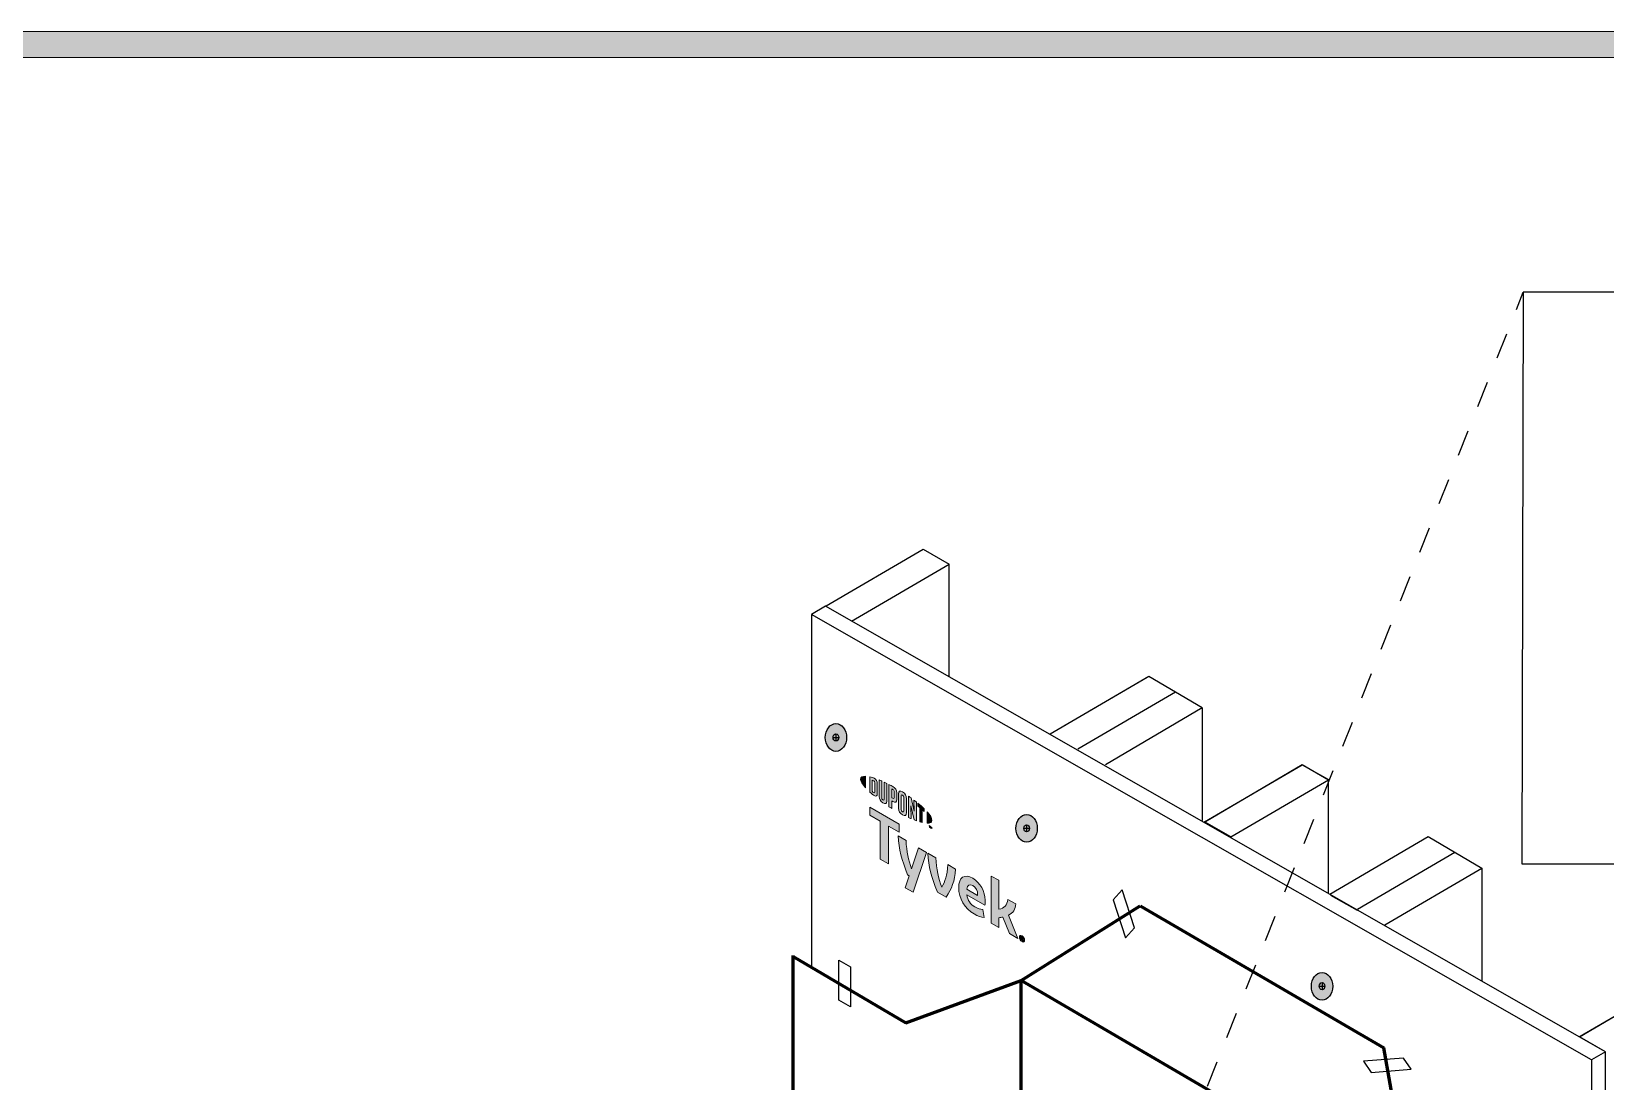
# Model space of a CAD drawing. Extents: x -1279 to 5791, y -3809 to 1769.
# Drawn here: x 159 to 701, y -1597 to -1236 of the extents above; entities that cross this region are included whole.
import ezdxf

# ---------------------------------------------------------------- set-up
doc = ezdxf.new("R2010")
doc.units = 0
doc.header["$MEASUREMENT"] = 0
doc.linetypes.add('AI-Linetype-31', pattern=[27, 18, -9])
doc.linetypes.add('AI-Linetype-32', pattern=[18, 9, -9])
for name, color, linetype, lineweight in [('G-ANNO-TTLB', 7, 'Continuous', 0), ('TYVEK', 7, 'Continuous', 0), ('X-REF - TRACED', 7, 'Continuous', 0)]:
    doc.layers.add(name, color=color, linetype=linetype, lineweight=lineweight)

# ---------------------------------------------------------------- blocks, each defined once
blk = doc.blocks.new('Block_106')
at = {"layer": 'TYVEK', "true_color": 0x003b71, "transparency": 33554687}
h = blk.add_hatch(color=156, dxfattribs=at)
h.dxf.hatch_style = 2
edge = h.paths.add_edge_path()
edge.add_ellipse((435.82, -1478.9), major_axis=(0, 4.78), ratio=0.766948, start_angle=0, end_angle=360)
h = blk.add_hatch(color=156, dxfattribs=at)
h.dxf.hatch_style = 2
edge = h.paths.add_edge_path()
edge.add_ellipse((501.54, -1510.22), major_axis=(0, 4.78), ratio=0.766948, start_angle=0, end_angle=360)
h = blk.add_hatch(color=156, dxfattribs=at)
h.dxf.hatch_style = 2
edge = h.paths.add_edge_path()
edge.add_ellipse((603.33, -1564.64), major_axis=(0, 4.78), ratio=0.766948, start_angle=0, end_angle=360)
h = blk.add_hatch(color=156, dxfattribs=at)
h.dxf.hatch_style = 2
edge = h.paths.add_edge_path()
edge.add_ellipse((682.21, -1605.98), major_axis=(0, 4.78), ratio=0.766948, start_angle=0, end_angle=360)
h = blk.add_hatch(color=156, dxfattribs=at)
h.dxf.hatch_style = 2
edge = h.paths.add_edge_path()
edge.add_ellipse((435.82, -1752.08), major_axis=(0, 4.78), ratio=0.766948, start_angle=0, end_angle=360)
h = blk.add_hatch(color=156, dxfattribs=at)
h.dxf.hatch_style = 2
edge = h.paths.add_edge_path()
edge.add_ellipse((435.82, -1843.18), major_axis=(0, 4.78), ratio=0.766948, start_angle=0, end_angle=360)
h = blk.add_hatch(color=156, dxfattribs=at)
h.dxf.hatch_style = 2
edge = h.paths.add_edge_path()
edge.add_ellipse((501.54, -1877.01), major_axis=(0, 4.78), ratio=0.766948, start_angle=0, end_angle=360)
h = blk.add_hatch(color=156, dxfattribs=at)
h.dxf.hatch_style = 2
edge = h.paths.add_edge_path()
edge.add_ellipse((682.21, -1879.15), major_axis=(0, 4.78), ratio=0.766948, start_angle=0, end_angle=360)
h = blk.add_hatch(color=156, dxfattribs=at)
h.dxf.hatch_style = 2
edge = h.paths.add_edge_path()
edge.add_ellipse((603.33, -1928.82), major_axis=(0, 4.78), ratio=0.766948, start_angle=0, end_angle=360)
h = blk.add_hatch(color=156, dxfattribs=at)
h.dxf.hatch_style = 2
edge = h.paths.add_edge_path()
edge.add_ellipse((682.21, -1970.26), major_axis=(0, 4.78), ratio=0.766948, start_angle=0, end_angle=360)
at = {"layer": 'TYVEK', "color": 18, "lineweight": 25, "true_color": 0x080808}
for p, q in [((434.85, -1478.87), (436.8, -1478.87)), ((435.82, -1477.64), (435.82, -1480.1)), ((500.56, -1510.19), (502.51, -1510.19)), ((501.54, -1508.96), (501.54, -1511.43)), ((602.36, -1564.61), (604.3, -1564.61)), ((603.33, -1563.38), (603.33, -1565.85)), ((682.21, -1604.71), (682.21, -1607.18)), ((435.82, -1750.81), (435.82, -1753.28)), ((434.85, -1752.05), (436.8, -1752.05)), ((434.85, -1843.16), (436.8, -1843.16)), ((435.82, -1841.92), (435.82, -1844.39)), ((501.54, -1875.74), (501.54, -1878.21)), ((500.56, -1876.98), (502.51, -1876.98)), ((681.23, -1879.12), (683.18, -1879.12)), ((682.21, -1877.89), (682.21, -1880.36)), ((602.36, -1928.79), (604.3, -1928.79)), ((603.33, -1927.55), (603.33, -1930.02)), ((681.23, -1970.23), (683.18, -1970.23)), ((682.21, -1969), (682.21, -1971.47))]:
    blk.add_line(p, q, dxfattribs=at)
at = {"layer": 'TYVEK', "color": 18, "lineweight": 25, "true_color": 0x000000}
blk.add_line((681.23, -1605.95), (683.18, -1605.95), dxfattribs=at)
at = {"layer": 'TYVEK', "color": 8, "lineweight": 25, "true_color": 0x808080}
for points in [[(681.69, -1601.61)], [(431.64, -1661.39)], [(431.64, -1752.41)], [(435.31, -1757.19)]]:
    blk.add_lwpolyline(points, dxfattribs=at)
at = {"layer": 'TYVEK', "color": 18, "lineweight": 25, "true_color": 0x000000}
for centre, major_axis, ratio in [((435.82, -1478.9), (0, 4.78), 0.766948), ((501.54, -1510.22), (0, 4.78), 0.766948), ((603.33, -1564.64), (0, 4.78), 0.766948), ((682.21, -1605.98), (0, 4.78), 0.766948), ((682.21, -1605.95), (0, 1.23), 0.788846), ((435.82, -1752.08), (0, 4.78), 0.766948), ((435.82, -1843.18), (0, 4.78), 0.766948), ((501.54, -1877.01), (0, 4.78), 0.766948), ((682.21, -1879.15), (0, 4.78), 0.766948), ((603.33, -1928.82), (0, 4.78), 0.766948), ((682.21, -1970.26), (0, 4.78), 0.766948)]:
    blk.add_ellipse(centre, major_axis=major_axis, ratio=ratio, dxfattribs=at)
at = {"layer": 'TYVEK', "color": 18, "lineweight": 25, "true_color": 0x080808}
for centre in [(435.82, -1478.87), (501.54, -1510.19), (603.33, -1564.61), (435.82, -1752.05), (435.82, -1843.16), (501.54, -1876.98), (682.21, -1879.12), (603.33, -1928.79), (682.21, -1970.23)]:
    blk.add_ellipse(centre, major_axis=(0, 1.23), ratio=0.788846, dxfattribs=at)
blk = doc.blocks.new('Block_478')
at = {"layer": 'X-REF - TRACED', "true_color": 0x848484, "transparency": 33554687}
h = blk.add_hatch(color=252, dxfattribs=at)
h.dxf.hatch_style = 2
edge = h.paths.add_edge_path()
edge.add_spline(control_points=[(444.32, -1493.24), (444.32, -1493.96), (444.93, -1494.99), (445.99, -1496.19), (445.99, -1496.19), (445.99, -1492.25), (445.99, -1492.25), (444.93, -1492.21), (444.32, -1492.53), (444.32, -1493.24)], knot_values=[0, 0, 0, 0, 1, 1, 1, 2, 2, 2, 3, 3, 3, 3], degree=3, periodic=0)
h = blk.add_hatch(color=252, dxfattribs=at)
h.dxf.hatch_style = 2
edge = h.paths.add_edge_path()
edge.add_spline(control_points=[(449.2, -1497.67), (449.2, -1497.97), (449.04, -1497.98), (448.85, -1497.87), (448.7, -1497.79), (448.48, -1497.6), (448.29, -1497.43), (448.29, -1497.43), (448.29, -1493.66), (448.29, -1493.66), (448.48, -1493.71), (448.7, -1493.78), (448.85, -1493.87), (449.04, -1493.98), (449.2, -1494.17), (449.2, -1494.47), (449.2, -1494.47), (449.2, -1497.67), (449.2, -1497.67)], knot_values=[0, 0, 0, 0, 1, 1, 1, 2, 2, 2, 3, 3, 3, 4, 4, 4, 5, 5, 5, 6, 6, 6, 6], degree=3, periodic=0)
edge = h.paths.add_edge_path()
edge.add_spline(control_points=[(448.98, -1492.95), (448.68, -1492.78), (448.25, -1492.63), (447.47, -1492.46), (447.47, -1492.46), (447.47, -1497.69), (447.47, -1497.69), (448.15, -1498.32), (448.68, -1498.76), (448.98, -1498.93), (449.66, -1499.33), (450.05, -1499.07), (450.05, -1498.3), (450.05, -1498.3), (450.05, -1494.83), (450.05, -1494.83), (450.05, -1494.05), (449.66, -1493.35), (448.98, -1492.95)], knot_values=[0, 0, 0, 0, 1, 1, 1, 2, 2, 2, 3, 3, 3, 4, 4, 4, 5, 5, 5, 6, 6, 6, 6], degree=3, periodic=0)
h = blk.add_hatch(color=252, dxfattribs=at)
h.dxf.hatch_style = 2
edge = h.paths.add_edge_path()
edge.add_spline(control_points=[(452.44, -1500.16), (452.44, -1500.46), (452.35, -1500.6), (452.02, -1500.36), (451.7, -1500.13), (451.61, -1499.92), (451.61, -1499.57), (451.61, -1499.57), (451.61, -1493.88), (451.61, -1493.88), (451.4, -1493.78), (450.92, -1493.58), (450.71, -1493.5), (450.71, -1493.5), (450.71, -1499.25), (450.71, -1499.25), (450.71, -1500.17), (451.1, -1500.75), (452.02, -1501.4), (452.86, -1502), (453.38, -1501.81), (453.38, -1500.79), (453.38, -1500.79), (453.38, -1494.71), (453.38, -1494.71), (453.2, -1494.62), (452.63, -1494.34), (452.44, -1494.26), (452.44, -1494.26), (452.44, -1500.16), (452.44, -1500.16)], knot_values=[0, 0, 0, 0, 1, 1, 1, 2, 2, 2, 3, 3, 3, 4, 4, 4, 5, 5, 5, 6, 6, 6, 7, 7, 7, 8, 8, 8, 9, 9, 9, 10, 10, 10, 10], degree=3, periodic=0)
h = blk.add_hatch(color=252, dxfattribs=at)
h.dxf.hatch_style = 2
edge = h.paths.add_edge_path()
edge.add_spline(control_points=[(455.86, -1499.63), (455.86, -1499.96), (455.76, -1500.07), (455.38, -1499.85), (455.38, -1499.85), (455.05, -1499.66), (455.05, -1499.66), (455.05, -1499.66), (455.05, -1496.64), (455.05, -1496.64), (455.2, -1496.72), (455.27, -1496.76), (455.36, -1496.81), (455.78, -1497.05), (455.86, -1497.28), (455.86, -1497.61), (455.86, -1497.61), (455.86, -1499.63), (455.86, -1499.63)], knot_values=[0, 0, 0, 0, 1, 1, 1, 2, 2, 2, 3, 3, 3, 4, 4, 4, 5, 5, 5, 6, 6, 6, 6], degree=3, periodic=0)
edge = h.paths.add_edge_path()
edge.add_spline(control_points=[(455.42, -1495.77), (455.25, -1495.68), (454.66, -1495.36), (454.11, -1495.08), (454.11, -1495.08), (454.11, -1502.74), (454.11, -1502.74), (454.3, -1502.85), (454.79, -1503.16), (455.05, -1503.33), (455.05, -1503.33), (455.05, -1500.73), (455.05, -1500.73), (455.05, -1500.73), (455.42, -1500.94), (455.42, -1500.94), (456.4, -1501.5), (456.81, -1501.23), (456.81, -1500.26), (456.81, -1500.26), (456.81, -1498), (456.81, -1498), (456.81, -1497.05), (456.35, -1496.31), (455.42, -1495.77)], knot_values=[0, 0, 0, 0, 1, 1, 1, 2, 2, 2, 3, 3, 3, 4, 4, 4, 5, 5, 5, 6, 6, 6, 7, 7, 7, 8, 8, 8, 8], degree=3, periodic=0)
h = blk.add_hatch(color=252, dxfattribs=at)
h.dxf.hatch_style = 2
edge = h.paths.add_edge_path()
edge.add_spline(control_points=[(459.21, -1504.24), (459.21, -1504.54), (459.12, -1504.65), (458.79, -1504.47), (458.45, -1504.28), (458.36, -1504.06), (458.36, -1503.75), (458.36, -1503.75), (458.36, -1498.97), (458.36, -1498.97), (458.36, -1498.66), (458.45, -1498.54), (458.79, -1498.75), (459.12, -1498.95), (459.21, -1499.17), (459.21, -1499.47), (459.21, -1499.47), (459.21, -1504.24), (459.21, -1504.24)], knot_values=[0, 0, 0, 0, 1, 1, 1, 2, 2, 2, 3, 3, 3, 4, 4, 4, 5, 5, 5, 6, 6, 6, 6], degree=3, periodic=0)
edge = h.paths.add_edge_path()
edge.add_spline(control_points=[(458.79, -1497.68), (457.92, -1497.13), (457.4, -1497.27), (457.4, -1498.28), (457.4, -1498.28), (457.4, -1503.29), (457.4, -1503.29), (457.4, -1504.35), (457.87, -1505.06), (458.79, -1505.54), (459.69, -1506.02), (460.16, -1505.9), (460.16, -1504.76), (460.16, -1504.76), (460.16, -1499.98), (460.16, -1499.98), (460.16, -1498.91), (459.74, -1498.28), (458.79, -1497.68)], knot_values=[0, 0, 0, 0, 1, 1, 1, 2, 2, 2, 3, 3, 3, 4, 4, 4, 5, 5, 5, 6, 6, 6, 6], degree=3, periodic=0)
h = blk.add_hatch(color=252, dxfattribs=at)
h.dxf.hatch_style = 2
edge = h.paths.add_edge_path()
edge.add_spline(control_points=[(462.76, -1504.24), (462.76, -1504.24), (461.72, -1499.74), (461.72, -1499.74), (461.44, -1499.54), (461.1, -1499.3), (460.83, -1499.12), (460.83, -1499.12), (460.83, -1506.46), (460.83, -1506.46), (461.02, -1506.55), (461.49, -1506.76), (461.74, -1506.86), (461.74, -1506.86), (461.66, -1502.49), (461.66, -1502.49), (461.66, -1502.49), (462.76, -1507.29), (462.76, -1507.29), (463, -1507.38), (463.34, -1507.51), (463.56, -1507.59), (463.56, -1507.59), (463.56, -1501.14), (463.56, -1501.14), (463.33, -1500.95), (462.9, -1500.62), (462.7, -1500.47), (462.7, -1500.47), (462.76, -1504.24), (462.76, -1504.24)], knot_values=[0, 0, 0, 0, 1, 1, 1, 2, 2, 2, 3, 3, 3, 4, 4, 4, 5, 5, 5, 6, 6, 6, 7, 7, 7, 8, 8, 8, 9, 9, 9, 10, 10, 10, 10], degree=3, periodic=0)
h = blk.add_hatch(color=252, dxfattribs=at)
h.dxf.hatch_style = 2
edge = h.paths.add_edge_path()
edge.add_spline(control_points=[(464.03, -1502.53), (464.26, -1502.72), (464.49, -1502.9), (464.71, -1503.09), (464.71, -1503.09), (464.71, -1507.97), (464.71, -1507.97), (464.92, -1508.03), (465.3, -1508.14), (465.55, -1508.2), (465.55, -1508.2), (465.55, -1503.8), (465.55, -1503.8), (465.79, -1504.01), (466.02, -1504.22), (466.24, -1504.41), (466.24, -1504.41), (466.24, -1503.47), (466.24, -1503.47), (465.57, -1502.82), (464.86, -1502.19), (464.03, -1501.51), (464.03, -1501.51), (464.03, -1502.53), (464.03, -1502.53)], knot_values=[0, 0, 0, 0, 1, 1, 1, 2, 2, 2, 3, 3, 3, 4, 4, 4, 5, 5, 5, 6, 6, 6, 7, 7, 7, 8, 8, 8, 8], degree=3, periodic=0)
h = blk.add_hatch(color=252, dxfattribs=at)
h.dxf.hatch_style = 2
edge = h.paths.add_edge_path()
edge.add_spline(control_points=[(468.92, -1507.45), (468.92, -1508.17), (468.31, -1508.49), (467.24, -1508.46), (467.24, -1508.46), (467.24, -1504.51), (467.24, -1504.51), (468.31, -1505.71), (468.92, -1506.73), (468.92, -1507.45)], knot_values=[0, 0, 0, 0, 1, 1, 1, 2, 2, 2, 3, 3, 3, 3], degree=3, periodic=0)
h = blk.add_hatch(color=252, dxfattribs=at)
h.dxf.hatch_style = 2
edge = h.paths.add_edge_path()
edge.add_spline(control_points=[(468.42, -1509.53), (468.42, -1509.53), (468.52, -1509.59), (468.52, -1509.59), (468.52, -1509.59), (468.67, -1509.95), (468.67, -1509.95), (468.67, -1509.95), (468.82, -1509.76), (468.82, -1509.76), (468.82, -1509.76), (468.92, -1509.82), (468.92, -1509.82), (468.92, -1509.82), (468.92, -1510.39), (468.92, -1510.39), (468.92, -1510.39), (468.83, -1510.34), (468.83, -1510.34), (468.83, -1510.34), (468.83, -1509.93), (468.83, -1509.93), (468.83, -1509.93), (468.68, -1510.11), (468.68, -1510.11), (468.68, -1510.11), (468.67, -1510.11), (468.67, -1510.11), (468.67, -1510.11), (468.52, -1509.75), (468.52, -1509.75), (468.52, -1509.75), (468.52, -1510.15), (468.52, -1510.15), (468.52, -1510.15), (468.42, -1510.1), (468.42, -1510.1), (468.42, -1510.1), (468.42, -1509.53), (468.42, -1509.53)], knot_values=[0, 0, 0, 0, 1, 1, 1, 2, 2, 2, 3, 3, 3, 4, 4, 4, 5, 5, 5, 6, 6, 6, 7, 7, 7, 8, 8, 8, 9, 9, 9, 10, 10, 10, 11, 11, 11, 12, 12, 12, 13, 13, 13, 13], degree=3, periodic=0)
edge = h.paths.add_edge_path()
edge.add_spline(control_points=[(468.07, -1509.43), (468.07, -1509.43), (467.92, -1509.34), (467.92, -1509.34), (467.92, -1509.34), (467.92, -1509.24), (467.92, -1509.24), (467.92, -1509.24), (468.32, -1509.47), (468.32, -1509.47), (468.32, -1509.47), (468.32, -1509.57), (468.32, -1509.57), (468.32, -1509.57), (468.16, -1509.48), (468.16, -1509.48), (468.16, -1509.48), (468.16, -1509.95), (468.16, -1509.95), (468.16, -1509.95), (468.07, -1509.9), (468.07, -1509.9), (468.07, -1509.9), (468.07, -1509.43), (468.07, -1509.43)], knot_values=[0, 0, 0, 0, 1, 1, 1, 2, 2, 2, 3, 3, 3, 4, 4, 4, 5, 5, 5, 6, 6, 6, 7, 7, 7, 8, 8, 8, 8], degree=3, periodic=0)
at = {"layer": 'X-REF - TRACED'}
for points, knots in [([(444.32, -1493.24), (444.32, -1493.96), (444.93, -1494.99), (445.99, -1496.19), (445.99, -1496.19), (445.99, -1492.25), (445.99, -1492.25), (444.93, -1492.21), (444.32, -1492.53), (444.32, -1493.24)], [0, 0, 0, 0, 1, 1, 1, 2, 2, 2, 3, 3, 3, 3]), ([(448.98, -1492.95), (448.68, -1492.78), (448.25, -1492.63), (447.47, -1492.46), (447.47, -1492.46), (447.47, -1497.69), (447.47, -1497.69), (448.15, -1498.32), (448.68, -1498.76), (448.98, -1498.93), (449.66, -1499.33), (450.05, -1499.07), (450.05, -1498.3), (450.05, -1498.3), (450.05, -1494.83), (450.05, -1494.83), (450.05, -1494.05), (449.66, -1493.35), (448.98, -1492.95)], [0, 0, 0, 0, 1, 1, 1, 2, 2, 2, 3, 3, 3, 4, 4, 4, 5, 5, 5, 6, 6, 6, 6]), ([(449.2, -1497.67), (449.2, -1497.97), (449.04, -1497.98), (448.85, -1497.87), (448.7, -1497.79), (448.48, -1497.6), (448.29, -1497.43), (448.29, -1497.43), (448.29, -1493.66), (448.29, -1493.66), (448.48, -1493.71), (448.7, -1493.78), (448.85, -1493.87), (449.04, -1493.98), (449.2, -1494.17), (449.2, -1494.47), (449.2, -1494.47), (449.2, -1497.67), (449.2, -1497.67)], [0, 0, 0, 0, 1, 1, 1, 2, 2, 2, 3, 3, 3, 4, 4, 4, 5, 5, 5, 6, 6, 6, 6]), ([(452.44, -1500.16), (452.44, -1500.46), (452.35, -1500.6), (452.02, -1500.36), (451.7, -1500.13), (451.61, -1499.92), (451.61, -1499.57), (451.61, -1499.57), (451.61, -1493.88), (451.61, -1493.88), (451.4, -1493.78), (450.92, -1493.58), (450.71, -1493.5), (450.71, -1493.5), (450.71, -1499.25), (450.71, -1499.25), (450.71, -1500.17), (451.1, -1500.75), (452.02, -1501.4), (452.86, -1502), (453.38, -1501.81), (453.38, -1500.79), (453.38, -1500.79), (453.38, -1494.71), (453.38, -1494.71), (453.2, -1494.62), (452.63, -1494.34), (452.44, -1494.26), (452.44, -1494.26), (452.44, -1500.16), (452.44, -1500.16)], [0, 0, 0, 0, 1, 1, 1, 2, 2, 2, 3, 3, 3, 4, 4, 4, 5, 5, 5, 6, 6, 6, 7, 7, 7, 8, 8, 8, 9, 9, 9, 10, 10, 10, 10]), ([(455.42, -1495.77), (455.25, -1495.68), (454.66, -1495.36), (454.11, -1495.08), (454.11, -1495.08), (454.11, -1502.74), (454.11, -1502.74), (454.3, -1502.85), (454.79, -1503.16), (455.05, -1503.33), (455.05, -1503.33), (455.05, -1500.73), (455.05, -1500.73), (455.05, -1500.73), (455.42, -1500.94), (455.42, -1500.94), (456.4, -1501.5), (456.81, -1501.23), (456.81, -1500.26), (456.81, -1500.26), (456.81, -1498), (456.81, -1498), (456.81, -1497.05), (456.35, -1496.31), (455.42, -1495.77)], [0, 0, 0, 0, 1, 1, 1, 2, 2, 2, 3, 3, 3, 4, 4, 4, 5, 5, 5, 6, 6, 6, 7, 7, 7, 8, 8, 8, 8]), ([(455.86, -1499.63), (455.86, -1499.96), (455.76, -1500.07), (455.38, -1499.85), (455.38, -1499.85), (455.05, -1499.66), (455.05, -1499.66), (455.05, -1499.66), (455.05, -1496.64), (455.05, -1496.64), (455.2, -1496.72), (455.27, -1496.76), (455.36, -1496.81), (455.78, -1497.05), (455.86, -1497.28), (455.86, -1497.61), (455.86, -1497.61), (455.86, -1499.63), (455.86, -1499.63)], [0, 0, 0, 0, 1, 1, 1, 2, 2, 2, 3, 3, 3, 4, 4, 4, 5, 5, 5, 6, 6, 6, 6]), ([(458.79, -1497.68), (457.92, -1497.13), (457.4, -1497.27), (457.4, -1498.28), (457.4, -1498.28), (457.4, -1503.29), (457.4, -1503.29), (457.4, -1504.35), (457.87, -1505.06), (458.79, -1505.54), (459.69, -1506.02), (460.16, -1505.9), (460.16, -1504.76), (460.16, -1504.76), (460.16, -1499.98), (460.16, -1499.98), (460.16, -1498.91), (459.74, -1498.28), (458.79, -1497.68)], [0, 0, 0, 0, 1, 1, 1, 2, 2, 2, 3, 3, 3, 4, 4, 4, 5, 5, 5, 6, 6, 6, 6]), ([(459.21, -1504.24), (459.21, -1504.54), (459.12, -1504.65), (458.79, -1504.47), (458.45, -1504.28), (458.36, -1504.06), (458.36, -1503.75), (458.36, -1503.75), (458.36, -1498.97), (458.36, -1498.97), (458.36, -1498.66), (458.45, -1498.54), (458.79, -1498.75), (459.12, -1498.95), (459.21, -1499.17), (459.21, -1499.47), (459.21, -1499.47), (459.21, -1504.24), (459.21, -1504.24)], [0, 0, 0, 0, 1, 1, 1, 2, 2, 2, 3, 3, 3, 4, 4, 4, 5, 5, 5, 6, 6, 6, 6]), ([(462.76, -1504.24), (462.76, -1504.24), (461.72, -1499.74), (461.72, -1499.74), (461.44, -1499.54), (461.1, -1499.3), (460.83, -1499.12), (460.83, -1499.12), (460.83, -1506.46), (460.83, -1506.46), (461.02, -1506.55), (461.49, -1506.76), (461.74, -1506.86), (461.74, -1506.86), (461.66, -1502.49), (461.66, -1502.49), (461.66, -1502.49), (462.76, -1507.29), (462.76, -1507.29), (463, -1507.38), (463.34, -1507.51), (463.56, -1507.59), (463.56, -1507.59), (463.56, -1501.14), (463.56, -1501.14), (463.33, -1500.95), (462.9, -1500.62), (462.7, -1500.47), (462.7, -1500.47), (462.76, -1504.24), (462.76, -1504.24)], [0, 0, 0, 0, 1, 1, 1, 2, 2, 2, 3, 3, 3, 4, 4, 4, 5, 5, 5, 6, 6, 6, 7, 7, 7, 8, 8, 8, 9, 9, 9, 10, 10, 10, 10]), ([(464.03, -1502.53), (464.26, -1502.72), (464.49, -1502.9), (464.71, -1503.09), (464.71, -1503.09), (464.71, -1507.97), (464.71, -1507.97), (464.92, -1508.03), (465.3, -1508.14), (465.55, -1508.2), (465.55, -1508.2), (465.55, -1503.8), (465.55, -1503.8), (465.79, -1504.01), (466.02, -1504.22), (466.24, -1504.41), (466.24, -1504.41), (466.24, -1503.47), (466.24, -1503.47), (465.57, -1502.82), (464.86, -1502.19), (464.03, -1501.51), (464.03, -1501.51), (464.03, -1502.53), (464.03, -1502.53)], [0, 0, 0, 0, 1, 1, 1, 2, 2, 2, 3, 3, 3, 4, 4, 4, 5, 5, 5, 6, 6, 6, 7, 7, 7, 8, 8, 8, 8]), ([(468.92, -1507.45), (468.92, -1508.17), (468.31, -1508.49), (467.24, -1508.46), (467.24, -1508.46), (467.24, -1504.51), (467.24, -1504.51), (468.31, -1505.71), (468.92, -1506.73), (468.92, -1507.45)], [0, 0, 0, 0, 1, 1, 1, 2, 2, 2, 3, 3, 3, 3]), ([(468.07, -1509.43), (468.07, -1509.43), (467.92, -1509.34), (467.92, -1509.34), (467.92, -1509.34), (467.92, -1509.24), (467.92, -1509.24), (467.92, -1509.24), (468.32, -1509.47), (468.32, -1509.47), (468.32, -1509.47), (468.32, -1509.57), (468.32, -1509.57), (468.32, -1509.57), (468.16, -1509.48), (468.16, -1509.48), (468.16, -1509.48), (468.16, -1509.95), (468.16, -1509.95), (468.16, -1509.95), (468.07, -1509.9), (468.07, -1509.9), (468.07, -1509.9), (468.07, -1509.43), (468.07, -1509.43)], [0, 0, 0, 0, 1, 1, 1, 2, 2, 2, 3, 3, 3, 4, 4, 4, 5, 5, 5, 6, 6, 6, 7, 7, 7, 8, 8, 8, 8]), ([(468.42, -1509.53), (468.42, -1509.53), (468.52, -1509.59), (468.52, -1509.59), (468.52, -1509.59), (468.67, -1509.95), (468.67, -1509.95), (468.67, -1509.95), (468.82, -1509.76), (468.82, -1509.76), (468.82, -1509.76), (468.92, -1509.82), (468.92, -1509.82), (468.92, -1509.82), (468.92, -1510.39), (468.92, -1510.39), (468.92, -1510.39), (468.83, -1510.34), (468.83, -1510.34), (468.83, -1510.34), (468.83, -1509.93), (468.83, -1509.93), (468.83, -1509.93), (468.68, -1510.11), (468.68, -1510.11), (468.68, -1510.11), (468.67, -1510.11), (468.67, -1510.11), (468.67, -1510.11), (468.52, -1509.75), (468.52, -1509.75), (468.52, -1509.75), (468.52, -1510.15), (468.52, -1510.15), (468.52, -1510.15), (468.42, -1510.1), (468.42, -1510.1), (468.42, -1510.1), (468.42, -1509.53), (468.42, -1509.53)], [0, 0, 0, 0, 1, 1, 1, 2, 2, 2, 3, 3, 3, 4, 4, 4, 5, 5, 5, 6, 6, 6, 7, 7, 7, 8, 8, 8, 9, 9, 9, 10, 10, 10, 11, 11, 11, 12, 12, 12, 13, 13, 13, 13])]:
    blk.add_open_spline(points, degree=3, knots=knots, dxfattribs=at)
blk = doc.blocks.new('Block_482')
at = {"layer": 'X-REF - TRACED', "true_color": 0x848484, "transparency": 33554687}
h = blk.add_hatch(color=252, dxfattribs=at)
h.dxf.hatch_style = 2
h.paths.add_polyline_path([(457.57, -1508.78), (447.47, -1502.94), (447.47, -1505.69), (451.12, -1507.79), (451.12, -1520.79), (453.92, -1522.41), (453.92, -1509.41), (457.57, -1511.52)])
h = blk.add_hatch(color=252, dxfattribs=at)
h.dxf.hatch_style = 2
edge = h.paths.add_edge_path()
edge.add_spline(control_points=[(474.36, -1522.72), (474.19, -1526.46), (473.44, -1528.64), (472.28, -1530.51), (471.16, -1527.33), (470.44, -1524.3), (470.22, -1520.33), (470.22, -1520.33), (467.5, -1518.76), (467.5, -1518.76), (467.79, -1523.44), (468.67, -1526.85), (470.79, -1532.15), (470.79, -1532.15), (473.79, -1533.88), (473.79, -1533.88), (475.83, -1530.99), (476.68, -1528.57), (477.07, -1524.28), (477.07, -1524.28), (474.36, -1522.72), (474.36, -1522.72)], knot_values=[0, 0, 0, 0, 1, 1, 1, 2, 2, 2, 3, 3, 3, 4, 4, 4, 5, 5, 5, 6, 6, 6, 7, 7, 7, 7], degree=3, periodic=0)
h = blk.add_hatch(color=252, dxfattribs=at)
h.dxf.hatch_style = 2
edge = h.paths.add_edge_path()
edge.add_spline(control_points=[(480.93, -1531.17), (480.93, -1531.17), (484.66, -1533.32), (484.66, -1533.32), (484.66, -1533.32), (484.66, -1533.05), (484.66, -1533.05), (484.66, -1531.79), (484.07, -1530.53), (482.99, -1529.9), (481.85, -1529.25), (481.11, -1529.74), (480.93, -1531.17)], knot_values=[0, 0, 0, 0, 1, 1, 1, 2, 2, 2, 3, 3, 3, 4, 4, 4, 4], degree=3, periodic=0)
edge = h.paths.add_edge_path()
edge.add_spline(control_points=[(486.87, -1540.94), (486.01, -1540.89), (484.74, -1540.47), (483.44, -1539.72), (480.28, -1537.9), (478.13, -1534.36), (478.13, -1530.63), (478.13, -1527.05), (480.11, -1525.77), (482.99, -1527.43), (485.56, -1528.91), (487.25, -1531.98), (487.25, -1534.99), (487.25, -1535.67), (487.21, -1536.23), (487.17, -1536.66), (487.17, -1536.66), (480.97, -1533.08), (480.97, -1533.08), (481.23, -1535.02), (482.15, -1536.37), (483.72, -1537.27), (484.68, -1537.83), (485.6, -1538.11), (486.44, -1538.19), (486.44, -1538.19), (486.87, -1540.94), (486.87, -1540.94)], knot_values=[0, 0, 0, 0, 1, 1, 1, 2, 2, 2, 3, 3, 3, 4, 4, 4, 5, 5, 5, 6, 6, 6, 7, 7, 7, 8, 8, 8, 9, 9, 9, 9], degree=3, periodic=0)
h = blk.add_hatch(color=252, dxfattribs=at)
h.dxf.hatch_style = 2
edge = h.paths.add_edge_path()
edge.add_spline(control_points=[(495.27, -1540.14), (495.27, -1540.14), (498.53, -1548.16), (498.53, -1548.16), (498.53, -1548.16), (495.58, -1546.46), (495.58, -1546.46), (495.58, -1546.46), (493.33, -1540.77), (493.33, -1540.77), (492.92, -1540.87), (492.48, -1540.96), (492.01, -1541.03), (492.01, -1541.03), (492.01, -1544.4), (492.01, -1544.4), (492.01, -1544.4), (489.31, -1542.84), (489.31, -1542.84), (489.31, -1542.84), (489.31, -1526.72), (489.31, -1526.72), (489.31, -1526.72), (492.01, -1528.12), (492.01, -1528.12), (492.01, -1528.12), (492.01, -1538.04), (492.01, -1538.04), (493.86, -1537.73), (494.76, -1536.68), (495.07, -1534.68), (495.07, -1534.68), (497.76, -1536.23), (497.76, -1536.23), (497.7, -1538.13), (496.84, -1539.36), (495.27, -1540.14)], knot_values=[0, 0, 0, 0, 1, 1, 1, 2, 2, 2, 3, 3, 3, 4, 4, 4, 5, 5, 5, 6, 6, 6, 7, 7, 7, 8, 8, 8, 9, 9, 9, 10, 10, 10, 11, 11, 11, 12, 12, 12, 12], degree=3, periodic=0)
at = {"layer": 'X-REF - TRACED'}
blk.add_lwpolyline([(457.57, -1508.78), (447.47, -1502.94), (447.47, -1505.69), (451.12, -1507.79), (451.12, -1520.79), (453.92, -1522.41), (453.92, -1509.41), (457.57, -1511.52)], close=True, dxfattribs=at)
for points, knots in [([(474.36, -1522.72), (474.19, -1526.46), (473.44, -1528.64), (472.28, -1530.51), (471.16, -1527.33), (470.44, -1524.3), (470.22, -1520.33), (470.22, -1520.33), (467.5, -1518.76), (467.5, -1518.76), (467.79, -1523.44), (468.67, -1526.85), (470.79, -1532.15), (470.79, -1532.15), (473.79, -1533.88), (473.79, -1533.88), (475.83, -1530.99), (476.68, -1528.57), (477.07, -1524.28), (477.07, -1524.28), (474.36, -1522.72), (474.36, -1522.72)], [0, 0, 0, 0, 1, 1, 1, 2, 2, 2, 3, 3, 3, 4, 4, 4, 5, 5, 5, 6, 6, 6, 7, 7, 7, 7]), ([(486.87, -1540.94), (486.01, -1540.89), (484.74, -1540.47), (483.44, -1539.72), (480.28, -1537.9), (478.13, -1534.36), (478.13, -1530.63), (478.13, -1527.05), (480.11, -1525.77), (482.99, -1527.43), (485.56, -1528.91), (487.25, -1531.98), (487.25, -1534.99), (487.25, -1535.67), (487.21, -1536.23), (487.17, -1536.66), (487.17, -1536.66), (480.97, -1533.08), (480.97, -1533.08), (481.23, -1535.02), (482.15, -1536.37), (483.72, -1537.27), (484.68, -1537.83), (485.6, -1538.11), (486.44, -1538.19), (486.44, -1538.19), (486.87, -1540.94), (486.87, -1540.94)], [0, 0, 0, 0, 1, 1, 1, 2, 2, 2, 3, 3, 3, 4, 4, 4, 5, 5, 5, 6, 6, 6, 7, 7, 7, 8, 8, 8, 9, 9, 9, 9]), ([(480.93, -1531.17), (480.93, -1531.17), (484.66, -1533.32), (484.66, -1533.32), (484.66, -1533.32), (484.66, -1533.05), (484.66, -1533.05), (484.66, -1531.79), (484.07, -1530.53), (482.99, -1529.9), (481.85, -1529.25), (481.11, -1529.74), (480.93, -1531.17)], [0, 0, 0, 0, 1, 1, 1, 2, 2, 2, 3, 3, 3, 4, 4, 4, 4]), ([(495.27, -1540.14), (495.27, -1540.14), (498.53, -1548.16), (498.53, -1548.16), (498.53, -1548.16), (495.58, -1546.46), (495.58, -1546.46), (495.58, -1546.46), (493.33, -1540.77), (493.33, -1540.77), (492.92, -1540.87), (492.48, -1540.96), (492.01, -1541.03), (492.01, -1541.03), (492.01, -1544.4), (492.01, -1544.4), (492.01, -1544.4), (489.31, -1542.84), (489.31, -1542.84), (489.31, -1542.84), (489.31, -1526.72), (489.31, -1526.72), (489.31, -1526.72), (492.01, -1528.12), (492.01, -1528.12), (492.01, -1528.12), (492.01, -1538.04), (492.01, -1538.04), (493.86, -1537.73), (494.76, -1536.68), (495.07, -1534.68), (495.07, -1534.68), (497.76, -1536.23), (497.76, -1536.23), (497.7, -1538.13), (496.84, -1539.36), (495.27, -1540.14)], [0, 0, 0, 0, 1, 1, 1, 2, 2, 2, 3, 3, 3, 4, 4, 4, 5, 5, 5, 6, 6, 6, 7, 7, 7, 8, 8, 8, 9, 9, 9, 10, 10, 10, 11, 11, 11, 12, 12, 12, 12])]:
    blk.add_open_spline(points, degree=3, knots=knots, dxfattribs=at)
blk = doc.blocks.new('Block_481')
at = {"layer": 'X-REF - TRACED', "true_color": 0x848484, "transparency": 33554687}
h = blk.add_hatch(color=252, dxfattribs=at)
h.dxf.hatch_style = 2
edge = h.paths.add_edge_path()
edge.add_spline(control_points=[(464.31, -1516.92), (464.31, -1516.92), (461.88, -1524.16), (461.88, -1524.16), (460.85, -1521.13), (460.18, -1518.2), (459.97, -1514.41), (459.97, -1514.41), (457.24, -1512.84), (457.24, -1512.84), (457.54, -1517.52), (458.42, -1520.93), (460.54, -1526.23), (460.54, -1526.23), (461.08, -1526.54), (461.08, -1526.54), (461.08, -1526.54), (459.69, -1530.68), (459.69, -1530.68), (459.69, -1530.68), (462.4, -1532.25), (462.4, -1532.25), (462.4, -1532.25), (467.02, -1518.48), (467.02, -1518.48), (467.02, -1518.48), (464.31, -1516.92), (464.31, -1516.92)], knot_values=[0, 0, 0, 0, 1, 1, 1, 2, 2, 2, 3, 3, 3, 4, 4, 4, 5, 5, 5, 6, 6, 6, 7, 7, 7, 8, 8, 8, 9, 9, 9, 9], degree=3, periodic=0)
at = {"layer": 'X-REF - TRACED'}
blk.add_open_spline([(464.31, -1516.92), (464.31, -1516.92), (461.88, -1524.16), (461.88, -1524.16), (460.85, -1521.13), (460.18, -1518.2), (459.97, -1514.41), (459.97, -1514.41), (457.24, -1512.84), (457.24, -1512.84), (457.54, -1517.52), (458.42, -1520.93), (460.54, -1526.23), (460.54, -1526.23), (461.08, -1526.54), (461.08, -1526.54), (461.08, -1526.54), (459.69, -1530.68), (459.69, -1530.68), (459.69, -1530.68), (462.4, -1532.25), (462.4, -1532.25), (462.4, -1532.25), (467.02, -1518.48), (467.02, -1518.48), (467.02, -1518.48), (464.31, -1516.92), (464.31, -1516.92)], degree=3, knots=[0, 0, 0, 0, 1, 1, 1, 2, 2, 2, 3, 3, 3, 4, 4, 4, 5, 5, 5, 6, 6, 6, 7, 7, 7, 8, 8, 8, 9, 9, 9, 9], dxfattribs=at)
blk.add_blockref('Block_482', (0, 0), dxfattribs=at)
blk = doc.blocks.new('Block_483')
at = {"layer": 'X-REF - TRACED', "true_color": 0x848484, "transparency": 33554687}
h = blk.add_hatch(color=252, dxfattribs=at)
h.dxf.hatch_style = 2
edge = h.paths.add_edge_path()
edge.add_spline(control_points=[(499.82, -1547.85), (499.82, -1547.85), (499.82, -1548.14), (499.82, -1548.14), (499.82, -1548.14), (499.94, -1548.21), (499.94, -1548.21), (500.04, -1548.27), (500.1, -1548.27), (500.1, -1548.16), (500.1, -1548.05), (500.04, -1547.98), (499.94, -1547.91), (499.94, -1547.91), (499.82, -1547.85), (499.82, -1547.85)], knot_values=[0, 0, 0, 0, 1, 1, 1, 2, 2, 2, 3, 3, 3, 4, 4, 4, 5, 5, 5, 5], degree=3, periodic=0)
edge = h.paths.add_edge_path()
edge.add_spline(control_points=[(499.63, -1547.55), (499.63, -1547.55), (499.94, -1547.73), (499.94, -1547.73), (500.17, -1547.86), (500.29, -1548.06), (500.29, -1548.27), (500.29, -1548.41), (500.23, -1548.48), (500.12, -1548.46), (500.18, -1548.62), (500.25, -1548.79), (500.35, -1548.98), (500.35, -1548.98), (500.12, -1548.85), (500.12, -1548.85), (500.04, -1548.68), (499.98, -1548.53), (499.93, -1548.38), (499.93, -1548.38), (499.82, -1548.33), (499.82, -1548.33), (499.82, -1548.33), (499.82, -1548.68), (499.82, -1548.68), (499.82, -1548.68), (499.63, -1548.57), (499.63, -1548.57), (499.63, -1548.57), (499.63, -1547.55), (499.63, -1547.55)], knot_values=[0, 0, 0, 0, 1, 1, 1, 2, 2, 2, 3, 3, 3, 4, 4, 4, 5, 5, 5, 6, 6, 6, 7, 7, 7, 8, 8, 8, 9, 9, 9, 10, 10, 10, 10], degree=3, periodic=0)
edge = h.paths.add_edge_path()
edge.add_spline(control_points=[(499.95, -1547.47), (499.52, -1547.22), (499.28, -1547.37), (499.28, -1547.87), (499.28, -1548.38), (499.52, -1548.8), (499.95, -1549.05), (500.37, -1549.29), (500.62, -1549.16), (500.62, -1548.65), (500.62, -1548.14), (500.37, -1547.72), (499.95, -1547.47)], knot_values=[0, 0, 0, 0, 1, 1, 1, 2, 2, 2, 3, 3, 3, 4, 4, 4, 4], degree=3, periodic=0)
edge = h.paths.add_edge_path()
edge.add_spline(control_points=[(499.95, -1547.27), (500.47, -1547.57), (500.82, -1548.16), (500.82, -1548.76), (500.82, -1549.37), (500.47, -1549.55), (499.95, -1549.25), (499.41, -1548.94), (499.07, -1548.36), (499.07, -1547.76), (499.07, -1547.15), (499.42, -1546.96), (499.95, -1547.27)], knot_values=[0, 0, 0, 0, 1, 1, 1, 2, 2, 2, 3, 3, 3, 4, 4, 4, 4], degree=3, periodic=0)
at = {"layer": 'X-REF - TRACED'}
for points, knots in [([(499.95, -1547.27), (500.47, -1547.57), (500.82, -1548.16), (500.82, -1548.76), (500.82, -1549.37), (500.47, -1549.55), (499.95, -1549.25), (499.41, -1548.94), (499.07, -1548.36), (499.07, -1547.76), (499.07, -1547.15), (499.42, -1546.96), (499.95, -1547.27)], [0, 0, 0, 0, 1, 1, 1, 2, 2, 2, 3, 3, 3, 4, 4, 4, 4]), ([(499.95, -1547.47), (499.52, -1547.22), (499.28, -1547.37), (499.28, -1547.87), (499.28, -1548.38), (499.52, -1548.8), (499.95, -1549.05), (500.37, -1549.29), (500.62, -1549.16), (500.62, -1548.65), (500.62, -1548.14), (500.37, -1547.72), (499.95, -1547.47)], [0, 0, 0, 0, 1, 1, 1, 2, 2, 2, 3, 3, 3, 4, 4, 4, 4]), ([(499.63, -1547.55), (499.63, -1547.55), (499.94, -1547.73), (499.94, -1547.73), (500.17, -1547.86), (500.29, -1548.06), (500.29, -1548.27), (500.29, -1548.41), (500.23, -1548.48), (500.12, -1548.46), (500.18, -1548.62), (500.25, -1548.79), (500.35, -1548.98), (500.35, -1548.98), (500.12, -1548.85), (500.12, -1548.85), (500.04, -1548.68), (499.98, -1548.53), (499.93, -1548.38), (499.93, -1548.38), (499.82, -1548.33), (499.82, -1548.33), (499.82, -1548.33), (499.82, -1548.68), (499.82, -1548.68), (499.82, -1548.68), (499.63, -1548.57), (499.63, -1548.57), (499.63, -1548.57), (499.63, -1547.55), (499.63, -1547.55)], [0, 0, 0, 0, 1, 1, 1, 2, 2, 2, 3, 3, 3, 4, 4, 4, 5, 5, 5, 6, 6, 6, 7, 7, 7, 8, 8, 8, 9, 9, 9, 10, 10, 10, 10]), ([(499.82, -1547.85), (499.82, -1547.85), (499.82, -1548.14), (499.82, -1548.14), (499.82, -1548.14), (499.94, -1548.21), (499.94, -1548.21), (500.04, -1548.27), (500.1, -1548.27), (500.1, -1548.16), (500.1, -1548.05), (500.04, -1547.98), (499.94, -1547.91), (499.94, -1547.91), (499.82, -1547.85), (499.82, -1547.85)], [0, 0, 0, 0, 1, 1, 1, 2, 2, 2, 3, 3, 3, 4, 4, 4, 5, 5, 5, 5])]:
    blk.add_open_spline(points, degree=3, knots=knots, dxfattribs=at)
blk = doc.blocks.new('Block_480')
at = {"layer": 'X-REF - TRACED'}
for name in ['Block_481', 'Block_483']:
    blk.add_blockref(name, (0, 0), dxfattribs=at)
blk = doc.blocks.new('Block_479')
at = {"layer": 'X-REF - TRACED'}
blk.add_blockref('Block_480', (0, 0), dxfattribs=at)
blk = doc.blocks.new('Block_477')
at = {"layer": 'X-REF - TRACED'}
for name in ['Block_478', 'Block_479']:
    blk.add_blockref(name, (0, 0), dxfattribs=at)

msp = doc.modelspace()

# ---------------------------------------------------------------- hatches: boundary and pattern name
at = {"layer": 'G-ANNO-TTLB', "true_color": 0xff00ff, "transparency": 33554687}
h = msp.add_hatch(color=6, dxfattribs=at)
edge = h.paths.add_edge_path()
edge.add_spline(control_points=[(1773.02, -3692.6), (1773.02, -3692.6), (-1156.5, -3692.6), (-1156.5, -3692.6), (-1156.5, -3692.6), (-1156.5, -1235.6), (-1156.5, -1235.6), (-1156.5, -1235.6), (1773.02, -1235.6), (1773.02, -1235.6), (1773.02, -1235.6), (1773.02, -3692.6), (1773.02, -3692.6)], knot_values=[0, 0, 0, 0, 1, 1, 1, 2, 2, 2, 3, 3, 3, 4, 4, 4, 4], degree=3, periodic=0)
edge = h.paths.add_edge_path()
edge.add_spline(control_points=[(-1147.5, -1244.6), (-1147.5, -1244.6), (-1147.5, -3683.6), (-1147.5, -3683.6), (-1147.5, -3683.6), (1764.02, -3683.6), (1764.02, -3683.6), (1764.02, -3683.6), (1764.02, -1244.6), (1764.02, -1244.6), (1764.02, -1244.6), (-1147.5, -1244.6), (-1147.5, -1244.6)], knot_values=[0, 0, 0, 0, 1, 1, 1, 2, 2, 2, 3, 3, 3, 4, 4, 4, 4], degree=3, periodic=0)
edge.add_line((-1147.5, -1244.6), (-1147.5, -1244.6))

# ---------------------------------------------------------------- linework, layer by layer
at = {"layer": 'G-ANNO-TTLB'}
for points in [[(1773.02, -3692.6), (1773.02, -3692.6), (-1156.5, -3692.6), (-1156.5, -3692.6), (-1156.5, -3692.6), (-1156.5, -1235.6), (-1156.5, -1235.6), (-1156.5, -1235.6), (1773.02, -1235.6), (1773.02, -1235.6), (1773.02, -1235.6), (1773.02, -3692.6), (1773.02, -3692.6)], [(-1147.5, -1244.6), (-1147.5, -1244.6), (-1147.5, -3683.6), (-1147.5, -3683.6), (-1147.5, -3683.6), (1764.02, -3683.6), (1764.02, -3683.6), (1764.02, -3683.6), (1764.02, -1244.6), (1764.02, -1244.6), (1764.02, -1244.6), (-1147.5, -1244.6), (-1147.5, -1244.6)]]:
    msp.add_open_spline(points, degree=3, knots=[0, 0, 0, 0, 1, 1, 1, 2, 2, 2, 3, 3, 3, 4, 4, 4, 4], dxfattribs=at)
at = {"layer": 'TYVEK', "color": 18, "linetype": 'AI-Linetype-32', "lineweight": 25, "true_color": 0x000000}
msp.add_line((557.26, -1615.75), (672.67, -1325.42), dxfattribs=at)
at = {"layer": 'TYVEK', "color": 33, "lineweight": 25, "true_color": 0xcc9966}
for p, q in [((432.48, -1433.54), (465.89, -1413.98)), ((432.48, -1433.54), (465.89, -1413.98)), ((465.89, -1413.98), (474.87, -1419.16)), ((441.23, -1438.85), (474.87, -1419.16)), ((474.85, -1458.02), (474.85, -1419.28)), ((509.69, -1477.63), (543.63, -1457.77)), ((509.69, -1477.63), (543.1, -1458.07)), ((543.63, -1457.77), (562.08, -1468.61)), ((519.23, -1482.79), (552.78, -1463.15)), ((528.68, -1488.18), (562.08, -1468.61)), ((562.08, -1468.63), (562.08, -1507.55)), ((563.12, -1507.82), (596.53, -1488.26)), ((596.53, -1488.26), (605.51, -1493.44)), ((571.87, -1513.13), (605.51, -1493.44)), ((605.51, -1532.64), (605.51, -1493.44)), ((606.02, -1532.93), (639.95, -1513.06)), ((639.95, -1513.06), (658.41, -1523.91)), ((615.56, -1538.08), (649.11, -1518.44)), ((625, -1543.48), (658.41, -1523.91)), ((658.41, -1523.92), (658.41, -1562.84)), ((692.27, -1581.87), (725.68, -1562.3))]:
    msp.add_line(p, q, dxfattribs=at)
at = {"layer": 'TYVEK', "color": 2, "lineweight": 25, "true_color": 0xffff00}
for p, q in [((432.23, -1433.69), (427.42, -1436.47)), ((701.02, -1587.17), (432.23, -1433.69)), ((701.02, -1681.68), (701.02, -1587.17))]:
    msp.add_line(p, q, dxfattribs=at)
at = {"layer": 'TYVEK', "color": 18, "lineweight": 25, "true_color": 0x000000}
for p, q in [((427.42, -1436.47), (427.42, -1558.1)), ((696.21, -1589.96), (427.42, -1436.47)), ((696.21, -1589.96), (696.21, -1676.39))]:
    msp.add_line(p, q, dxfattribs=at)
at = {"layer": 'TYVEK', "color": 252, "linetype": 'AI-Linetype-31', "lineweight": 25, "true_color": 0x848484}
msp.add_line((606.2, -1533.18), (615.41, -1538.46), dxfattribs=at)
at = {"layer": 'TYVEK', "color": 18, "lineweight": 60, "true_color": 0x000000}
for p, q in [((499.63, -1562.65), (540.65, -1536.9)), ((540.65, -1536.9), (624.66, -1585.87)), ((421.14, -1730.68), (421.04, -1554.04)), ((421.14, -1554.39), (459.89, -1577.25)), ((459.89, -1577.25), (499.63, -1562.65)), ((499.63, -1734.04), (499.63, -1562.65)), ((634.48, -1641.4), (499.63, -1562.65)), ((634.48, -1641.4), (624.66, -1585.87))]:
    msp.add_line(p, q, dxfattribs=at)
at = {"layer": 'TYVEK', "color": 165, "lineweight": 25, "true_color": 0x4c5f99}
msp.add_line((701.02, -1587.17), (696.21, -1589.96), dxfattribs=at)
at = {"layer": 'TYVEK', "color": 18, "lineweight": 25, "true_color": 0x000000}
msp.add_lwpolyline([(810.01, -1522.46), (1031.4, -1522.46), (1031.4, -1325.42), (672.67, -1325.42), (672.16, -1522.46), (810.01, -1522.46)], dxfattribs=at)
at = {"layer": 'TYVEK', "color": 33, "lineweight": 25, "true_color": 0xcc9966}
for points in [[(571.87, -1513.13), (562.87, -1507.97), (596.52, -1488.27), (605.52, -1493.43)], [(701.02, -1587.17), (692.02, -1582.01), (725.67, -1562.31), (734.67, -1567.47)]]:
    msp.add_lwpolyline(points, dxfattribs=at)
at = {"layer": 'TYVEK', "color": 2, "lineweight": 25, "true_color": 0xffff00}
for points in [[(538.74, -1544.45), (534.42, -1531.39), (531.31, -1534.86), (535.63, -1547.92)], [(436.77, -1569.4), (436.77, -1555.64), (440.81, -1557.96), (440.81, -1571.72)], [(631.38, -1589.36), (617.66, -1590.45), (620.29, -1594.3), (634, -1593.21)]]:
    msp.add_lwpolyline(points, close=True, dxfattribs=at)

# ---------------------------------------------------------------- block references
at = {"layer": 'TYVEK'}
msp.add_blockref('Block_106', (0, 0), dxfattribs=at)
at = {"layer": 'X-REF - TRACED'}
msp.add_blockref('Block_477', (0, 0), dxfattribs=at)

doc.saveas('drawing.dxf')
